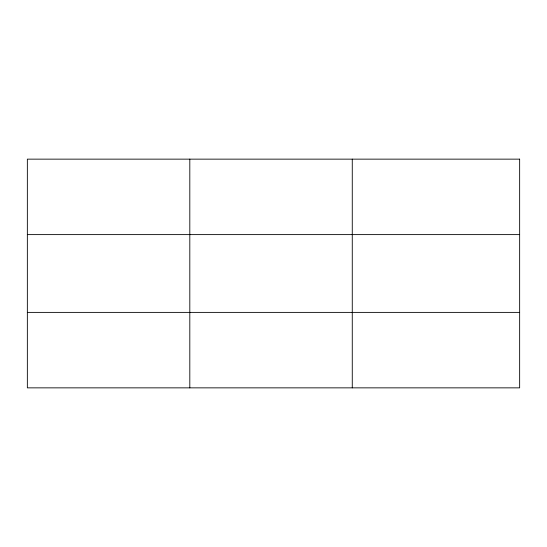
<?xml version="1.0" encoding="UTF-8"?>
<svg xmlns="http://www.w3.org/2000/svg" width="547" height="547" viewBox="0 0 547 547"><rect width="100%" height="100%" fill="white"/><g stroke="black" fill="none" stroke-linecap="round" stroke-linejoin="round"><path stroke-width="0.82" d="M189.809 159.143L189.809 387.857M352.268 159.143L352.268 387.857M27.35 234.615L519.65 234.615M27.35 312.385L519.65 312.385M519.65 159.143L519.65 387.857L27.35 387.857L27.35 159.143L519.65 159.143"/></g></svg>
